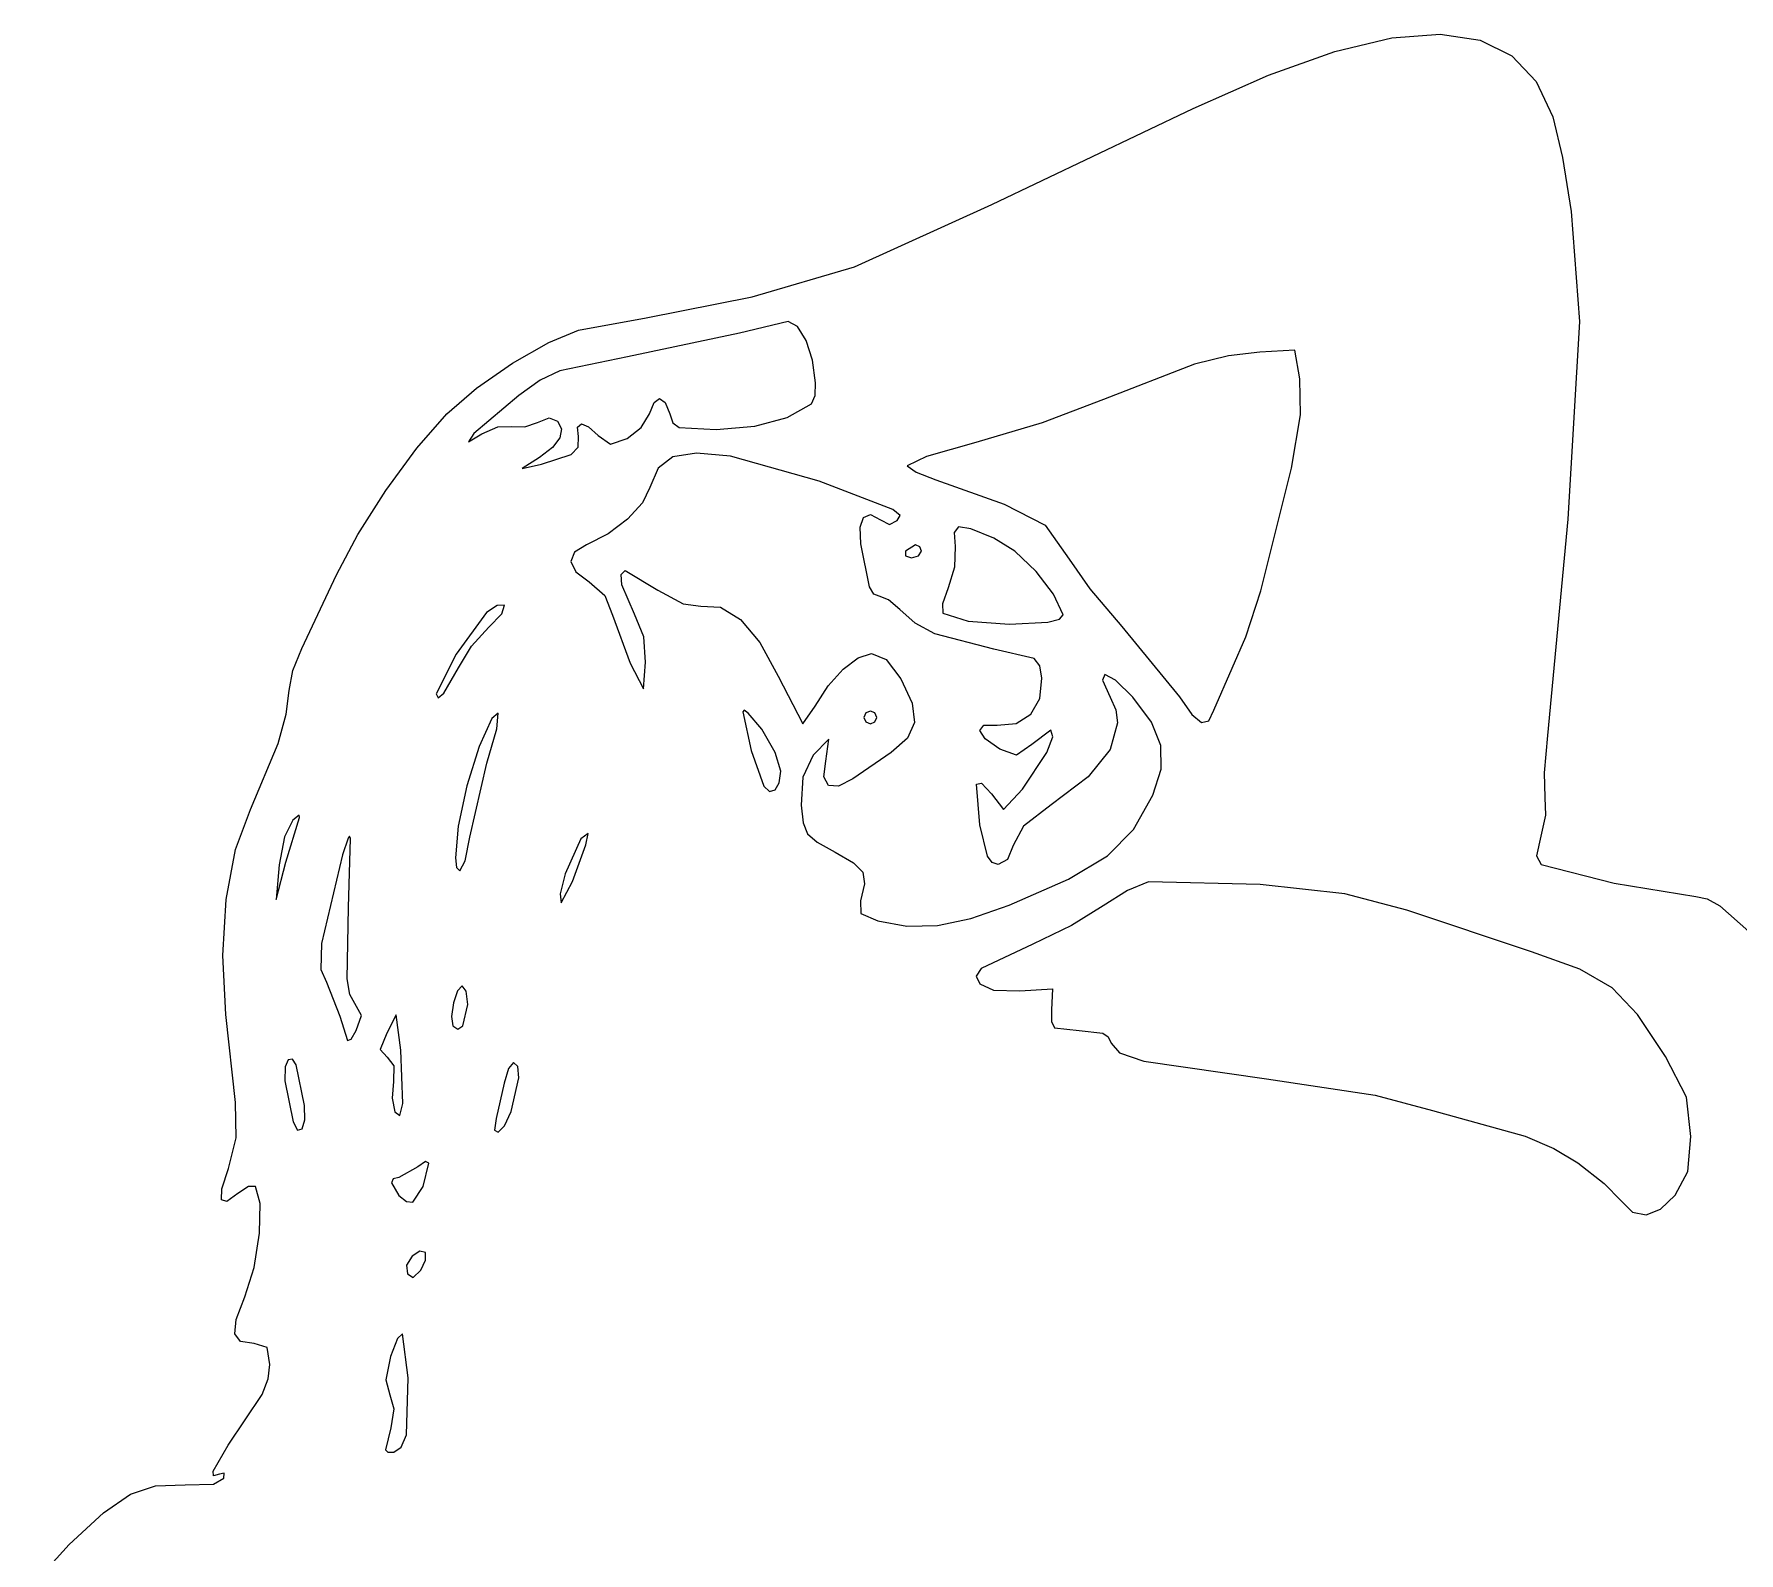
# Model space of a CAD drawing. Extents: x 6 to 228, y 8 to 194.
# Drawn here: x 12.2 to 83.4, y 126.7 to 190.1 of the extents above; entities that cross this region are included whole.
import ezdxf

# ---------------------------------------------------------------- set-up
doc = ezdxf.new("R2010")
doc.units = 0

msp = doc.modelspace()

# ---------------------------------------------------------------- linework, layer by layer
at = {"layer": 'Layer 1'}
for p, q in [((68.891474, 189.935208), (70.909503, 190.097347)), ((70.909503, 190.097347), (72.576512, 189.849603)), ((63.74805, 188.382544), (66.508848, 189.363502)), ((66.508848, 189.363502), (68.891474, 189.935208)), ((72.576512, 189.849603), (73.906077, 189.191661)), ((73.906077, 189.191661), (74.911774, 188.123205)), ((60.595502, 186.99265), (63.74805, 188.382544)), ((74.911774, 188.123205), (75.607181, 186.643921)), ((52.191635, 182.986359), (60.595502, 186.99265)), ((75.607181, 186.643921), (76.016845, 184.940109)), ((76.016845, 184.940109), (76.373487, 182.683777)), ((46.458838, 180.382532), (52.191635, 182.986359)), ((76.373487, 182.683777), (76.7216, 178.094637)), ((42.189149, 179.124586), (46.458838, 180.382532)), ((37.761957, 178.246829), (42.189149, 179.124586)), ((34.949838, 177.730506), (37.761957, 178.246829)), ((43.693413, 178.103504), (41.659291, 177.609282)), ((44.088223, 177.88508), (43.693413, 178.103504)), ((76.7216, 178.094637), (76.232418, 169.838143)), ((32.194534, 176.363718), (33.702609, 177.225131)), ((33.702609, 177.225131), (34.949838, 177.730506)), ((41.659291, 177.609282), (36.993057, 176.627425)), ((44.444682, 177.303776), (44.088223, 177.88508)), ((44.709562, 176.479963), (44.444682, 177.303776)), ((36.993057, 176.627425), (34.166766, 176.040863)), ((44.829634, 175.534014), (44.709562, 176.479963)), ((62.068729, 176.668248), (60.655306, 176.318826)), ((63.380295, 176.823452), (62.068729, 176.668248)), ((64.836537, 176.906433), (63.380295, 176.823452)), ((65.045573, 175.705921), (64.836537, 176.906433)), ((30.689573, 175.313719), (32.194534, 176.363718)), ((34.166766, 176.040863), (33.337328, 175.642175)), ((60.655306, 176.318826), (56.857863, 174.834536)), ((29.451689, 174.242586), (30.689573, 175.313719)), ((33.337328, 175.642175), (32.44804, 175.01381)), ((44.815259, 175.001103), (44.829634, 175.534014)), ((65.081592, 174.200188), (65.045573, 175.705921)), ((32.44804, 175.01381), (30.581549, 173.418102)), ((37.903943, 174.244472), (38.096045, 174.722344)), ((38.096045, 174.722344), (38.326723, 174.880484)), ((38.326723, 174.880484), (38.557539, 174.719157)), ((38.557539, 174.719157), (38.750057, 174.238628)), ((43.6591, 174.093605), (44.673274, 174.654641)), ((44.673274, 174.654641), (44.815259, 175.001103)), ((56.857863, 174.834536), (54.301438, 173.872213)), ((28.191666, 172.80467), (29.451689, 174.242586)), ((30.913905, 173.413818), (31.580787, 173.704411)), ((31.580787, 173.704411), (32.163774, 173.714509)), ((32.163774, 173.714509), (32.697444, 173.695443)), ((32.697444, 173.695443), (33.236741, 173.885791)), ((33.236741, 173.885791), (33.718296, 174.078336)), ((33.718296, 174.078336), (34.062086, 173.943083)), ((34.062086, 173.943083), (34.232868, 173.615472)), ((34.909106, 173.684642), (35.062526, 173.818638)), ((34.938095, 173.301405), (34.909106, 173.684642)), ((35.062526, 173.818638), (35.3611, 173.701965)), ((35.3611, 173.701965), (35.767572, 173.333195)), ((36.981347, 173.205648), (37.56452, 173.66661)), ((37.56452, 173.66661), (37.903943, 174.244472)), ((38.750057, 174.238628), (38.884417, 173.869109)), ((38.884417, 173.869109), (39.151396, 173.671187)), ((39.151396, 173.671187), (40.688288, 173.586583)), ((40.688288, 173.586583), (42.304057, 173.731152)), ((42.304057, 173.731152), (43.6591, 174.093605)), ((54.301438, 173.872213), (51.525032, 173.046538)), ((64.707491, 171.970994), (65.081592, 174.200188)), ((30.581549, 173.418102), (30.35024, 173.078023)), ((30.35024, 173.078023), (30.913905, 173.413818)), ((34.159438, 173.239298), (33.85192, 172.835297)), ((34.232868, 173.615472), (34.159438, 173.239298)), ((34.924767, 172.846263), (34.938095, 173.301405)), ((35.767572, 173.333195), (36.272905, 172.970256)), ((36.272905, 172.970256), (36.981347, 173.205648)), ((51.525032, 173.046538), (49.473139, 172.461546)), ((26.896563, 171.047853), (28.191666, 172.80467)), ((33.32044, 172.424205), (32.593469, 171.961134)), ((33.85192, 172.835297), (33.32044, 172.424205)), ((33.393394, 172.136359), (34.635892, 172.537968)), ((34.635892, 172.537968), (34.924767, 172.846263)), ((34.635892, 172.537968), (34.635892, 172.537968)), ((38.887401, 172.448837), (38.263016, 171.980078)), ((39.872314, 172.605404), (38.887401, 172.448837)), ((41.290573, 172.478075), (39.872314, 172.605404)), ((44.99231, 171.427973), (41.290573, 172.478075)), ((49.473139, 172.461546), (48.658633, 172.077888)), ((32.593469, 171.961134), (33.393394, 172.136359)), ((38.263016, 171.980078), (37.926343, 171.170833)), ((48.658633, 172.077888), (49.038598, 171.806591)), ((49.038598, 171.806591), (49.858521, 171.491744)), ((49.858521, 171.491744), (52.717199, 170.473269)), ((63.421089, 166.851529), (64.707491, 171.970994)), ((25.728466, 169.208753), (26.896563, 171.047853)), ((37.926343, 171.170833), (37.60904, 170.529186)), ((48.069447, 170.247118), (44.99231, 171.427973)), ((37.60904, 170.529186), (36.989068, 169.850411)), ((48.373875, 169.998785), (48.069447, 170.247118)), ((52.717199, 170.473269), (54.419802, 169.596889)), ((36.989068, 169.850411), (36.175674, 169.233278)), ((46.697824, 169.504506), (46.838295, 169.921009)), ((46.732661, 168.815518), (46.697824, 169.504506)), ((46.838295, 169.921009), (47.129881, 170.035303)), ((47.129881, 170.035303), (47.548388, 169.817666)), ((47.548388, 169.817666), (47.924614, 169.627312)), ((47.924614, 169.627312), (48.243874, 169.781928)), ((48.243874, 169.781928), (48.373875, 169.998785)), ((50.805579, 169.520326), (50.621291, 169.283611)), ((51.320581, 169.437024), (50.805579, 169.520326)), ((52.275435, 169.057647), (51.320581, 169.437024)), ((54.419802, 169.596889), (55.425955, 168.167747)), ((76.232418, 169.838143), (75.382888, 160.812996)), ((24.849456, 167.523987), (25.728466, 169.208753)), ((35.278108, 168.77656), (34.772809, 168.465678)), ((36.175674, 169.233278), (35.278108, 168.77656)), ((47.092065, 167.020694), (46.732661, 168.815518)), ((49.007674, 168.769628), (48.591972, 168.502846)), ((49.184873, 168.691261), (49.007674, 168.769628)), ((49.258576, 168.502846), (49.184873, 168.691261)), ((50.621291, 169.283611), (50.658578, 168.702934)), ((50.658578, 168.702934), (50.630836, 167.836861)), ((53.155839, 168.501535), (52.275435, 169.057647)), ((34.772809, 168.465678), (34.625119, 168.078671)), ((34.625119, 168.078671), (34.83235, 167.652276)), ((48.591972, 168.502846), (48.597697, 168.314433)), ((48.597697, 168.314433), (48.842876, 168.236067)), ((48.842876, 168.236067), (49.136465, 168.314433)), ((49.136465, 168.314433), (49.258576, 168.502846)), ((49.258576, 168.502846), (49.258576, 168.502846)), ((54.044332, 167.659768), (53.155839, 168.501535)), ((55.425955, 168.167747), (56.282757, 166.931547)), ((23.390315, 164.448284), (24.849456, 167.523987)), ((34.83235, 167.652276), (35.391812, 167.223234)), ((35.391812, 167.223234), (36.042627, 166.655998)), ((36.730773, 167.537122), (36.887729, 167.702507)), ((36.757308, 167.108974), (36.730773, 167.537122)), ((36.887729, 167.702507), (38.2619, 166.883529)), ((50.630836, 167.836861), (50.374412, 166.972209)), ((54.774347, 166.716092), (54.044332, 167.659768)), ((36.042627, 166.655998), (36.361108, 165.835042)), ((37.274599, 165.87242), (36.757308, 167.108974)), ((38.2619, 166.883529), (39.310074, 166.310934)), ((47.265116, 166.711747), (47.092065, 167.020694)), ((47.489158, 166.635385), (47.265116, 166.711747)), ((47.887883, 166.470629), (47.489158, 166.635385)), ((50.374412, 166.972209), (50.140294, 166.305709)), ((55.179316, 165.854256), (54.774347, 166.716092)), ((56.282757, 166.931547), (57.624924, 165.366548)), ((62.79621, 164.938711), (63.421089, 166.851529)), ((31.097646, 165.944567), (29.83732, 164.211308)), ((31.55554, 166.245129), (31.097646, 165.944567)), ((31.203019, 165.330592), (31.750129, 165.897924)), ((31.861839, 166.25202), (31.55554, 166.245129)), ((31.750129, 165.897924), (31.861839, 166.25202)), ((36.361108, 165.835042), (37.095769, 163.834188)), ((37.668212, 164.925398), (37.274599, 165.87242)), ((39.310074, 166.310934), (40.044553, 166.207635)), ((40.044553, 166.207635), (40.872654, 166.169765)), ((40.872654, 166.169765), (41.701472, 165.657816)), ((48.350035, 166.074511), (47.887883, 166.470629)), ((49.000022, 165.499335), (48.350035, 166.074511)), ((50.140294, 166.305709), (50.155244, 165.916108)), ((50.155244, 165.916108), (51.201316, 165.585113)), ((55.026984, 165.670563), (55.179316, 165.854256)), ((55.179316, 165.854256), (55.179316, 165.854256)), ((30.478576, 164.537547), (31.203019, 165.330592)), ((41.701472, 165.657816), (42.508423, 164.692189)), ((49.823593, 165.051592), (49.000022, 165.499335)), ((51.201316, 165.585113), (52.934228, 165.45774)), ((52.934228, 165.45774), (54.533667, 165.544087)), ((54.533667, 165.544087), (55.026984, 165.670563)), ((57.624924, 165.366548), (60.021797, 162.43359)), ((23.01652, 163.526568), (23.390315, 164.448284)), ((29.94051, 163.640784), (30.478576, 164.537547)), ((37.740223, 163.871566), (37.668212, 164.925398)), ((42.508423, 164.692189), (43.270921, 163.293284)), ((52.276564, 164.418143), (49.823593, 165.051592)), ((53.959344, 164.027494), (52.276564, 164.418143)), ((62.231262, 163.618119), (62.79621, 164.938711)), ((29.83732, 164.211308), (28.996307, 162.551237)), ((37.095769, 163.834188), (37.659663, 162.767066)), ((37.659663, 162.767066), (37.740223, 163.871566)), ((45.987678, 163.58102), (46.621299, 164.057408)), ((46.621299, 164.057408), (47.179371, 164.232305)), ((47.179371, 164.232305), (47.789055, 163.983658)), ((47.789055, 163.983658), (48.39199, 163.179026)), ((54.196519, 163.726149), (53.959344, 164.027494)), ((54.277178, 163.204742), (54.196519, 163.726149)), ((22.861048, 162.695938), (23.01652, 163.526568)), ((29.323599, 162.574754), (29.94051, 163.640784)), ((29.94051, 163.640784), (29.94051, 163.640784)), ((43.270921, 163.293284), (44.312126, 161.299776)), ((45.361385, 162.880553), (45.987678, 163.58102)), ((48.39199, 163.179026), (48.870606, 162.155915)), ((54.197491, 162.351404), (54.277178, 163.204742)), ((56.906683, 163.3583), (56.811754, 163.125499)), ((56.811754, 163.125499), (57.135957, 162.419343)), ((57.351553, 163.118625), (56.906683, 163.3583)), ((58.077173, 162.407354), (57.351553, 163.118625)), ((61.456499, 161.8703), (62.231262, 163.618119)), ((22.742767, 161.707158), (22.861048, 162.695938)), ((28.996307, 162.551237), (29.087975, 162.391399)), ((29.087975, 162.391399), (29.323599, 162.574754)), ((44.825296, 162.033421), (45.361385, 162.880553)), ((53.820914, 161.697912), (54.197491, 162.351404)), ((57.135957, 162.419343), (57.368873, 161.887547)), ((58.859579, 161.363169), (58.077173, 162.407354)), ((60.021797, 162.43359), (60.545834, 161.694669)), ((22.41203, 160.475107), (22.742767, 161.707158)), ((31.327623, 161.526113), (30.794466, 160.357027)), ((31.587321, 161.742051), (31.327623, 161.526113)), ((31.533075, 161.090645), (31.587321, 161.742051)), ((41.862926, 161.864514), (41.804376, 161.806667)), ((41.804376, 161.806667), (42.155419, 160.186274)), ((42.031044, 161.745908), (41.862926, 161.864514)), ((42.592535, 161.075333), (42.031044, 161.745908)), ((44.312126, 161.299776), (44.825296, 162.033421)), ((46.937127, 161.754969), (46.858801, 161.566555)), ((46.858801, 161.566555), (46.937127, 161.378142)), ((47.125444, 161.833334), (46.937127, 161.754969)), ((47.313759, 161.754969), (47.125444, 161.833334)), ((47.392085, 161.566555), (47.313759, 161.754969)), ((47.313759, 161.378142), (47.392085, 161.566555)), ((47.392085, 161.566555), (47.392085, 161.566555)), ((48.870606, 162.155915), (48.97075, 161.358448)), ((53.208572, 161.308714), (53.820914, 161.697912)), ((57.368873, 161.887547), (57.446359, 161.345419)), ((60.545834, 161.694669), (60.949523, 161.35845)), ((61.248024, 161.418978), (61.456499, 161.8703)), ((61.456499, 161.8703), (61.456499, 161.8703)), ((31.124404, 159.657703), (31.533075, 161.090645)), ((43.157481, 160.10307), (42.592535, 161.075333)), ((46.937127, 161.378142), (47.125444, 161.299776)), ((47.125444, 161.299776), (47.313759, 161.378142)), ((48.97075, 161.358448), (48.681523, 160.702877)), ((51.695972, 161.025225), (51.860187, 161.238123)), ((51.922154, 160.671612), (51.695972, 161.025225)), ((51.860187, 161.238123), (52.421587, 161.248257)), ((52.421587, 161.248257), (53.208572, 161.308714)), ((54.661387, 161.032994), (53.860962, 160.439422)), ((54.735855, 160.763194), (54.661387, 161.032994)), ((57.446359, 161.345419), (57.136736, 160.233271)), ((59.248469, 160.388699), (58.859579, 161.363169)), ((60.949523, 161.35845), (61.248024, 161.418978)), ((75.382888, 160.812996), (75.245732, 159.247025)), ((21.257819, 157.729245), (22.41203, 160.475107)), ((30.794466, 160.357027), (30.276578, 158.714158)), ((42.155419, 160.186274), (42.679394, 158.694315)), ((43.39246, 159.316976), (43.157481, 160.10307)), ((45.390046, 160.660312), (44.739955, 159.985944)), ((45.268998, 159.734134), (45.390046, 160.660312)), ((47.99203, 160.105454), (46.39599, 159.004976)), ((48.681523, 160.702877), (47.99203, 160.105454)), ((52.531947, 160.239337), (51.922154, 160.671612)), ((53.219302, 159.997785), (52.531947, 160.239337)), ((53.860962, 160.439422), (53.219302, 159.997785)), ((53.474434, 158.57798), (54.48784, 160.108941)), ((54.48784, 160.108941), (54.735855, 160.763194)), ((57.136736, 160.233271), (56.210487, 159.089104)), ((59.260359, 159.403169), (59.248469, 160.388699)), ((30.405815, 156.564423), (31.124404, 159.657703)), ((44.739955, 159.985944), (44.304279, 159.075932)), ((45.188751, 159.080633), (45.268998, 159.734134)), ((58.911767, 158.325809), (59.260359, 159.403169)), ((30.276578, 158.714158), (29.92547, 157.021376)), ((42.679394, 158.694315), (42.922819, 158.478698)), ((43.153268, 158.537204), (43.325046, 158.82993)), ((43.325046, 158.82993), (43.39246, 159.316976)), ((43.39246, 159.316976), (43.39246, 159.316976)), ((44.304279, 159.075932), (44.244246, 157.903037)), ((45.376354, 158.724115), (45.188751, 159.080633)), ((45.792027, 158.690317), (45.376354, 158.724115)), ((46.39599, 159.004976), (45.792027, 158.690317)), ((51.551731, 158.782366), (51.766612, 158.827975)), ((51.691515, 157.080424), (51.551731, 158.782366)), ((51.766612, 158.827975), (52.185392, 158.373468)), ((56.210487, 159.089104), (54.671014, 157.919124)), ((75.245732, 159.247025), (75.281409, 158.226052)), ((42.922819, 158.478698), (43.153268, 158.537204)), ((52.185392, 158.373468), (52.675965, 157.722765)), ((52.675965, 157.722765), (53.474434, 158.57798)), ((58.108319, 156.893902), (58.911767, 158.325809)), ((75.281409, 158.226052), (75.298615, 157.491333)), ((20.627877, 156.052943), (21.257819, 157.729245)), ((23.025355, 157.281962), (22.668344, 156.581191)), ((22.726543, 155.521756), (23.29794, 157.389218)), ((23.288617, 157.485181), (23.025355, 157.281962)), ((23.29794, 157.389218), (23.288617, 157.485181)), ((23.29794, 157.389218), (23.29794, 157.389218)), ((44.244246, 157.903037), (44.317241, 157.171437)), ((54.671014, 157.919124), (53.524184, 157.031853)), ((75.298615, 157.491333), (75.11704, 156.613586)), ((22.668344, 156.581191), (22.453958, 155.414497)), ((25.389251, 156.614906), (25.324077, 156.520472)), ((25.426091, 156.510498), (25.389251, 156.614906)), ((29.92547, 157.021376), (29.806515, 155.698119)), ((30.218944, 155.57525), (30.405815, 156.564423)), ((30.405815, 156.564423), (30.405815, 156.564423)), ((35.350968, 156.72719), (35.03584, 156.497726)), ((35.256747, 156.254182), (35.350968, 156.72719)), ((44.317241, 157.171437), (44.497717, 156.710788)), ((44.497717, 156.710788), (44.905125, 156.355251)), ((52.019391, 155.771658), (51.691515, 157.080424)), ((53.524184, 157.031853), (53.082026, 156.216649)), ((57.029841, 155.794738), (58.108319, 156.893902)), ((75.11704, 156.613586), (74.927037, 155.790959)), ((20.234784, 153.972012), (20.627877, 156.052943)), ((25.324077, 156.520472), (25.098083, 155.830772)), ((25.343343, 153.625945), (25.426091, 156.510498)), ((35.03584, 156.497726), (34.392307, 155.030916)), ((34.691272, 154.720194), (35.256747, 156.254182)), ((44.905125, 156.355251), (45.658913, 155.938988)), ((45.658913, 155.938988), (46.427711, 155.497949)), ((53.082026, 156.216649), (52.844896, 155.630666)), ((22.326655, 153.963311), (22.726543, 155.521756)), ((22.453958, 155.414497), (22.326655, 153.963311)), ((25.098083, 155.830772), (24.219782, 152.125255)), ((29.806515, 155.698119), (29.854523, 155.306137)), ((29.854523, 155.306137), (29.985084, 155.163825)), ((29.985084, 155.163825), (30.218944, 155.57525)), ((46.427711, 155.497949), (46.811925, 155.105345)), ((52.210777, 155.506942), (52.019391, 155.771658)), ((52.453436, 155.430604), (52.210777, 155.506942)), ((52.844896, 155.630666), (52.453436, 155.430604)), ((55.393997, 154.811732), (57.029841, 155.794738)), ((74.927037, 155.790959), (75.126926, 155.428067)), ((75.126926, 155.428067), (78.171619, 154.648831)), ((34.392307, 155.030916), (34.185144, 154.196924)), ((34.218084, 153.829918), (34.691272, 154.720194)), ((34.691272, 154.720194), (34.691272, 154.720194)), ((46.883728, 154.622643), (46.715293, 153.911308)), ((46.811925, 155.105345), (46.883728, 154.622643)), ((52.91845, 153.728304), (55.393997, 154.811732)), ((58.739766, 154.708716), (57.860804, 154.347402)), ((63.390585, 154.58604), (58.739766, 154.708716)), ((66.936325, 154.202341), (63.390585, 154.58604)), ((78.171619, 154.648831), (81.583059, 154.096703)), ((20.095532, 151.627702), (20.234784, 153.972012)), ((34.185144, 154.196924), (34.218084, 153.829918)), ((46.715293, 153.911308), (46.732998, 153.386619)), ((51.319646, 153.169883), (52.91845, 153.728304)), ((52.91845, 153.728304), (52.91845, 153.728304)), ((56.849216, 153.703759), (55.526864, 152.882576)), ((57.860804, 154.347402), (56.849216, 153.703759)), ((69.523348, 153.517301), (66.936325, 154.202341)), ((81.583059, 154.096703), (82.046365, 153.995296)), ((82.046365, 153.995296), (82.58063, 153.703677)), ((82.58063, 153.703677), (83.791882, 152.625424)), ((25.290664, 150.650942), (25.343343, 153.625945)), ((46.732998, 153.386619), (47.431486, 153.074057)), ((47.431486, 153.074057), (48.653387, 152.851968)), ((49.9237, 152.88084), (51.319646, 153.169883)), ((74.72286, 151.779018), (69.523348, 153.517301)), ((48.653387, 152.851968), (49.9237, 152.88084)), ((55.526864, 152.882576), (53.900747, 152.09441)), ((20.227115, 149.161263), (20.095532, 151.627702)), ((24.219782, 152.125255), (24.185983, 151.041482)), ((53.900747, 152.09441), (51.757177, 151.083715)), ((76.73235, 151.053092), (74.72286, 151.779018)), ((24.185983, 151.041482), (24.428101, 150.515444)), ((51.757177, 151.083715), (51.538345, 150.770765)), ((78.082056, 150.279683), (76.73235, 151.053092)), ((24.428101, 150.515444), (24.982452, 149.099103)), ((25.394517, 149.994173), (25.290664, 150.650942)), ((29.890738, 150.145022), (29.724335, 149.644584)), ((30.091459, 150.361774), (29.890738, 150.145022)), ((30.25782, 150.131299), (30.091459, 150.361774)), ((51.538345, 150.770765), (51.699939, 150.445027)), ((51.699939, 150.445027), (52.267602, 150.177567)), ((52.267602, 150.177567), (53.369741, 150.146949)), ((53.369741, 150.146949), (54.724732, 150.228385)), ((54.724732, 150.228385), (54.685415, 149.361347)), ((79.149581, 149.163632), (78.082056, 150.279683)), ((25.602452, 149.624237), (25.394517, 149.994173)), ((25.881322, 149.124872), (25.602452, 149.624237)), ((25.602452, 149.624237), (25.602452, 149.624237)), ((29.724335, 149.644584), (29.644469, 149.08519)), ((30.109909, 148.693179), (30.327016, 149.577179)), ((30.327016, 149.577179), (30.25782, 150.131299)), ((30.327016, 149.577179), (30.327016, 149.577179)), ((20.627531, 145.483828), (20.227115, 149.161263)), ((24.982452, 149.099103), (25.307798, 148.075209)), ((25.661327, 148.49431), (25.881322, 149.124872)), ((27.340172, 149.151292), (26.937802, 148.382945)), ((27.523766, 147.681084), (27.340172, 149.151292)), ((29.644469, 149.08519), (29.703358, 148.691566)), ((54.685415, 149.361347), (54.683895, 148.865031)), ((54.683895, 148.865031), (54.806965, 148.60708)), ((80.312525, 147.409781), (79.149581, 149.163632)), ((25.307798, 148.075209), (25.449941, 148.13209)), ((25.449941, 148.13209), (25.661327, 148.49431)), ((26.937802, 148.382945), (26.669615, 147.70142)), ((29.703358, 148.691566), (29.907367, 148.549489)), ((29.907367, 148.549489), (30.109909, 148.693179)), ((54.806965, 148.60708), (55.843605, 148.49431)), ((55.843605, 148.49431), (56.830603, 148.391055)), ((56.830603, 148.391055), (57.058106, 148.23172)), ((57.058106, 148.23172), (57.177189, 147.973675)), ((23.008777, 147.301452), (22.829285, 147.274159)), ((23.156945, 147.060263), (23.008777, 147.301452)), ((26.669615, 147.70142), (26.956318, 147.378939)), ((26.956318, 147.378939), (27.242441, 147.015432)), ((27.609083, 145.444078), (27.523766, 147.681084)), ((27.523766, 147.681084), (27.523766, 147.681084)), ((57.177189, 147.973675), (57.531185, 147.561213)), ((57.531185, 147.561213), (58.538455, 147.219022)), ((81.187951, 145.710378), (80.312525, 147.409781)), ((22.698201, 146.979227), (22.691949, 146.393229)), ((22.829285, 147.274159), (22.698201, 146.979227)), ((23.501353, 145.369983), (23.156945, 147.060263)), ((27.242441, 147.015432), (27.220573, 146.359733)), ((32.018357, 146.905716), (31.83881, 146.293372)), ((32.228395, 147.160409), (32.018357, 146.905716)), ((32.406576, 146.986196), (32.228395, 147.160409)), ((32.448569, 146.525125), (32.406576, 146.986196)), ((58.538455, 147.219022), (63.657229, 146.482012)), ((22.691949, 146.393229), (23.027781, 144.688814)), ((27.220573, 146.359733), (27.173336, 145.666795)), ((31.83881, 146.293372), (31.506183, 144.826078)), ((32.139941, 145.1118), (32.448569, 146.525125)), ((63.657229, 146.482012), (68.190138, 145.788919)), ((20.65373, 144.015414), (20.627531, 145.483828)), ((23.52394, 144.767481), (23.501353, 145.369983)), ((23.501353, 145.369983), (23.501353, 145.369983)), ((27.173336, 145.666795), (27.279711, 145.101093)), ((27.487752, 144.946174), (27.609083, 145.444078)), ((68.190138, 145.788919), (70.589913, 145.162352)), ((70.589913, 145.162352), (74.456901, 144.085342)), ((81.37475, 144.076524), (81.187951, 145.710378)), ((23.027781, 144.688814), (23.221398, 144.332315)), ((23.408703, 144.390064), (23.52394, 144.767481)), ((27.279711, 145.101093), (27.487752, 144.946174)), ((31.506183, 144.826078), (31.438696, 144.332289)), ((31.586134, 144.244304), (31.852035, 144.518636)), ((31.852035, 144.518636), (32.139941, 145.1118)), ((32.139941, 145.1118), (32.139941, 145.1118)), ((20.332423, 142.733118), (20.65373, 144.015414)), ((23.221398, 144.332315), (23.408703, 144.390064)), ((31.438696, 144.332289), (31.586134, 144.244304)), ((74.456901, 144.085342), (75.65019, 143.573287)), ((81.251466, 142.610381), (81.37475, 144.076524)), ((28.558934, 143.02332), (28.239548, 142.799878)), ((28.703724, 142.95897), (28.558934, 143.02332)), ((75.65019, 143.573287), (76.653049, 142.969251)), ((20.062852, 141.890271), (20.332423, 142.733118)), ((27.439622, 142.358361), (27.213758, 142.29888)), ((28.239548, 142.799878), (27.439622, 142.358361)), ((28.467123, 141.975555), (28.703724, 142.95897)), ((76.653049, 142.969251), (77.759778, 142.106154)), ((80.717957, 141.623565), (81.251466, 142.610381)), ((20.040625, 141.431187), (20.062852, 141.890271)), ((20.727914, 141.691408), (20.263169, 141.362641)), ((21.163812, 141.977535), (20.727914, 141.691408)), ((21.458368, 141.983231), (21.163812, 141.977535)), ((21.654972, 141.273318), (21.458368, 141.983231)), ((27.213758, 142.29888), (27.139922, 142.137494)), ((27.139922, 142.137494), (27.447285, 141.611373)), ((27.447285, 141.611373), (27.769234, 141.358902)), ((28.029937, 141.32952), (28.467123, 141.975555)), ((28.467123, 141.975555), (28.467123, 141.975555)), ((77.759778, 142.106154), (78.459028, 141.382327)), ((80.107633, 141.039203), (80.717957, 141.623565)), ((80.717957, 141.623565), (80.717957, 141.623565)), ((20.263169, 141.362641), (20.040625, 141.431187)), ((21.62436, 140.027744), (21.654972, 141.273318)), ((27.769234, 141.358902), (28.029937, 141.32952)), ((78.459028, 141.382327), (78.93805, 140.9143)), ((78.93805, 140.9143), (79.500958, 140.801353)), ((79.500958, 140.801353), (80.107633, 141.039203)), ((21.400909, 138.607242), (21.62436, 140.027744)), ((27.99746, 139.074802), (27.771324, 138.693974)), ((28.327646, 139.287881), (27.99746, 139.074802)), ((28.553751, 139.221896), (28.327646, 139.287881)), ((28.359362, 138.488928), (28.561136, 138.902192)), ((28.561136, 138.902192), (28.553751, 139.221896)), ((28.553751, 139.221896), (28.553751, 139.221896)), ((21.018996, 137.372547), (21.400909, 138.607242)), ((27.771324, 138.693974), (27.80307, 138.341837)), ((27.80307, 138.341837), (28.040255, 138.186044)), ((28.040255, 138.186044), (28.359362, 138.488928)), ((20.659335, 136.42417), (21.018996, 137.372547)), ((20.596184, 135.825205), (20.659335, 136.42417)), ((20.842254, 135.512291), (20.596184, 135.825205)), ((21.410255, 135.422067), (20.842254, 135.512291)), ((21.944294, 135.266674), (21.410255, 135.422067)), ((22.060125, 134.55503), (21.944294, 135.266674)), ((27.382757, 135.629395), (27.096478, 134.89073)), ((27.601404, 135.836999), (27.382757, 135.629395)), ((27.831297, 133.997635), (27.601404, 135.836999)), ((21.991808, 133.954862), (22.060125, 134.55503)), ((27.096478, 134.89073), (26.900499, 133.910525)), ((21.733958, 133.298016), (21.991808, 133.954862)), ((26.900499, 133.910525), (27.065953, 133.286991)), ((27.758624, 131.620446), (27.831297, 133.997635)), ((20.323661, 131.18082), (21.733958, 133.298016)), ((27.065953, 133.286991), (27.235232, 132.703356)), ((27.235232, 132.703356), (27.11527, 131.911903)), ((27.11527, 131.911903), (26.890117, 130.985715)), ((19.691582, 130.101958), (20.323661, 131.18082)), ((26.890117, 130.985715), (26.985824, 130.891857)), ((27.239448, 130.886798), (27.548201, 131.102307)), ((27.548201, 131.102307), (27.758624, 131.620446)), ((27.758624, 131.620446), (27.758624, 131.620446)), ((26.985824, 130.891857), (27.239448, 130.886798)), ((17.293104, 129.478804), (18.533309, 129.520281)), ((18.533309, 129.520281), (19.703902, 129.550743)), ((19.707406, 129.8966), (19.691582, 130.101958)), ((19.703902, 129.550743), (20.145595, 129.805882)), ((19.96258, 129.974456), (19.707406, 129.8966)), ((20.147951, 130.011256), (19.96258, 129.974456)), ((20.145595, 129.805882), (20.147951, 130.011256)), ((15.121343, 128.363922), (16.239933, 129.136549)), ((16.239933, 129.136549), (17.293104, 129.478804)), ((13.684885, 127.031324), (15.121343, 128.363922)), ((12.221395, 125.417069), (13.684885, 127.031324))]:
    msp.add_line(p, q, dxfattribs=at)

doc.saveas('drawing.dxf')
